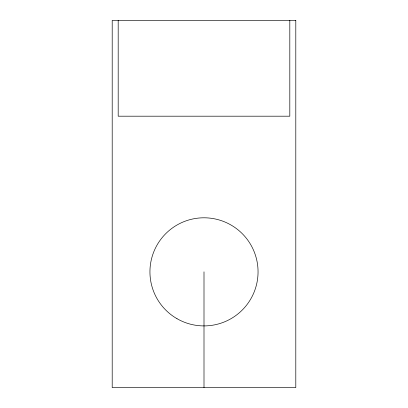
<?xml version="1.0" encoding="UTF-8"?>
<svg xmlns="http://www.w3.org/2000/svg" width="408" height="408" viewBox="0 0 408 408"><rect width="100%" height="100%" fill="white"/><g stroke="black" fill="none" stroke-linecap="round" stroke-linejoin="round"><path stroke-width="0.61" d="M289.813 20.4L289.813 116.193L118.187 116.193L118.187 20.4M204 271.85L204 387.6M295.8 20.4L112.2 20.4L112.2 387.6L295.8 387.6L295.8 20.4M176.97 318.668A54.055 54.055 0 0 0 258.055 271.85A54.055 54.055 0 0 0 176.97 225.037A54.055 54.055 0 0 0 176.97 318.668"/></g></svg>
